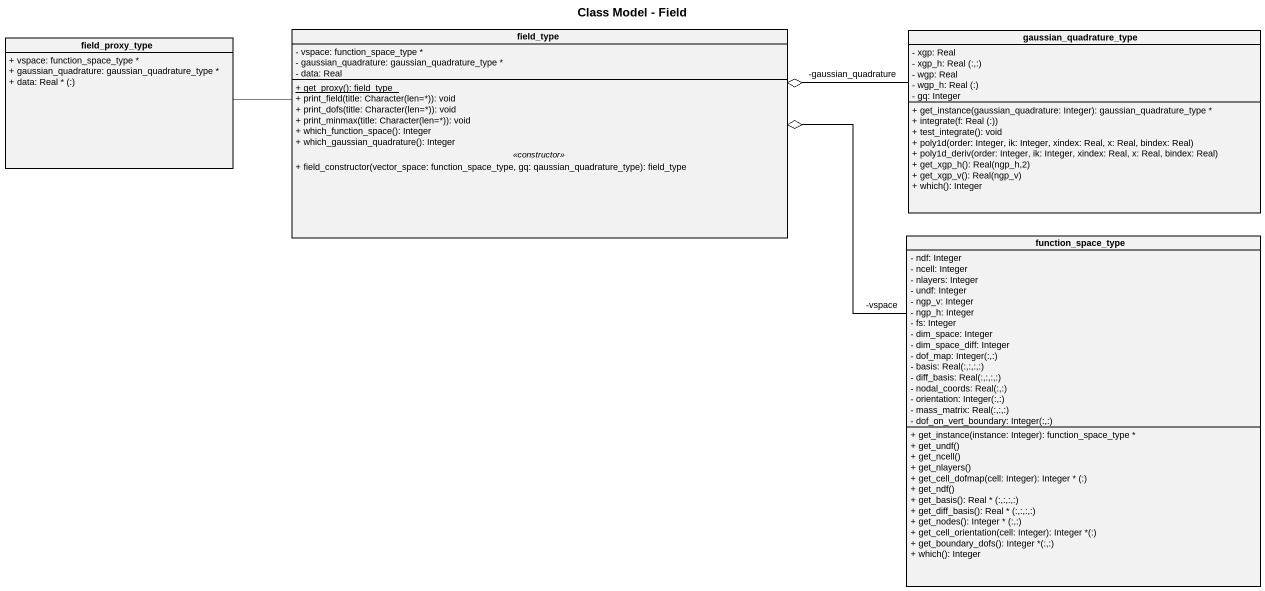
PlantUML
@startuml
title Class Model - Field
hide circle
hide empty members
skinparam classAttributeIconSize 0
class field_proxy_type {
  + vspace: function_space_type *
  + gaussian_quadrature: gaussian_quadrature_type *
  {field} + data: Real * (:)
}
class field_type {
  - vspace: function_space_type *
  - gaussian_quadrature: gaussian_quadrature_type *
  - data: Real
  --
  {static} + get_proxy(): field_type
  + print_field(title: Character(len=*)): void
  + print_dofs(title: Character(len=*)): void
  + print_minmax(title: Character(len=*)): void
  + which_function_space(): Integer
  + which_gaussian_quadrature(): Integer
  .. <<constructor>> ..
  + field_constructor(vector_space: function_space_type, gq: qaussian_quadrature_type): field_type
}
class gaussian_quadrature_type {
  - xgp: Real
  {field} - xgp_h: Real (:,:)
  - wgp: Real
  {field} - wgp_h: Real (:)
  - gq: Integer
  + get_instance(gaussian_quadrature: Integer): gaussian_quadrature_type *
  + integrate(f: Real (:))
  + test_integrate(): void
  + poly1d(order: Integer, ik: Integer, xindex: Real, x: Real, bindex: Real)
  + poly1d_deriv(order: Integer, ik: Integer, xindex: Real, x: Real, bindex: Real)
  + get_xgp_h(): Real(ngp_h,2)
  + get_xgp_v(): Real(ngp_v)
  + which(): Integer
}
class function_space_type {
  - ndf: Integer
  - ncell: Integer
  - nlayers: Integer
  - undf: Integer
  - ngp_v: Integer
  - ngp_h: Integer
  - fs: Integer
  - dim_space: Integer
  - dim_space_diff: Integer
  {field} - dof_map: Integer(:,:)
  {field} - basis: Real(:,:,:,:)
  {field} - diff_basis: Real(:,:,:,:)
  {field} - nodal_coords: Real(:,:)
  {field} - orientation: Integer(:,:)
  {field} - mass_matrix: Real(:,:,:)
  {field} - dof_on_vert_boundary: Integer(:,:)
  + get_instance(instance: Integer): function_space_type *
  + get_undf()
  + get_ncell()
  + get_nlayers()
  + get_cell_dofmap(cell: Integer): Integer * (:)
  + get_ndf()
  + get_basis(): Real * (:,:,:,:)
  + get_diff_basis(): Real * (:,:,:,:)
  + get_nodes(): Integer * (:,:)
  + get_cell_orientation(cell: Integer): Integer *(:)
  + get_boundary_dofs(): Integer *(:,:)
  + which(): Integer
}
field_proxy_type -right- field_type
gaussian_quadrature_type "-gaussian_quadrature" -left-o field_type
function_space_type "-vspace" -left-o field_type
@enduml
